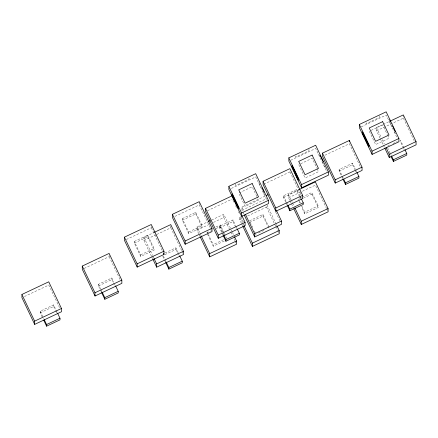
<?xml version="1.0" encoding="UTF-8"?>
<svg xmlns="http://www.w3.org/2000/svg" width="438" height="438" viewBox="0 0 438 438"><rect width="100%" height="100%" fill="white"/><g stroke="black" fill="none" stroke-linecap="round" stroke-linejoin="round"><path stroke-width="0.33" stroke-dasharray="2.19 1.64" d="M361.213 126.861L386.223 115.068L397.211 138.107M290.69 160.27L315.699 148.482L326.978 172.129M231.335 188.433L255.737 176.93L266.726 199.969M174.893 216.41L199.295 204.907L210.289 227.946M126.297 239.537L151.307 227.749L151.285 226.451M182.307 218.633L195.731 212.31L202.093 225.647L202.115 227.267L188.696 233.596L182.334 220.254L182.307 218.633L188.668 231.976L188.696 233.596M134.318 241.475L147.737 235.151L154.105 248.488L154.127 250.109L140.708 256.438L134.346 243.095L134.318 241.475L140.68 254.817L140.708 256.438M151.466 256.252L143.949 240.484L143.894 237.248L153.656 232.644M380.003 138.079L376.532 130.803L376.483 127.562L382.582 124.688M383.19 124.397L389.294 121.523M371.106 130.365L382.697 124.901L387.323 134.603M300.583 163.779L312.174 158.315L316.8 168.017M182.334 220.254L195.753 213.93L195.731 212.31M134.346 243.095L147.765 236.772L147.737 235.151M24.391 296.559L48.793 285.05L59.782 308.095M84.134 268.456L109.144 256.663L109.128 255.37M143.949 240.484L156.147 234.735M156.76 234.445L170.787 227.831L170.76 225.888M376.532 130.803L403.376 118.145L403.332 115.555M324.952 155.233L349.354 143.724L360.343 166.769M207.393 210.744L232.408 198.951M263.714 184.267L289.945 171.899L289.923 170.601M198.743 233.81L197.007 230.174L196.952 226.933L207.935 221.759M211.592 220.029L223.796 214.281L231.023 229.441M188.668 231.976L202.093 225.647M140.68 254.817L154.105 248.488M243.714 213.903L241.979 210.267L241.924 207.026L265.105 196.098M197.007 230.174L209.205 224.42M213.476 222.411L223.845 217.522L223.796 214.281M241.979 210.267L266.381 198.764M216.005 226.939L220.276 224.924L224.037 232.808M387.592 146.172L389.42 145.306M393.083 143.582L397.348 141.567M285.795 202.268L283.479 197.418L283.457 195.797L296.876 189.473L299.767 195.534M342.609 178.386L339.138 171.11L339.111 169.49L352.53 163.16L355.426 169.227M221.59 232.135L219.564 227.891L219.537 226.271L232.961 219.942L235.562 225.4M42.251 317.079L40.225 312.831L40.197 311.215L53.622 304.886L55.933 309.737M206.884 232.868L211.154 230.859M216.033 228.554L220.303 226.545L220.276 224.924M289.715 200.204L288.56 197.779L288.505 194.538L298.88 189.649M101.348 291.993L98.457 285.926L98.43 284.306L111.849 277.982L113.875 282.225M164.912 253.011L175.895 247.837L178.786 253.898M339.138 171.11L352.557 164.781L352.53 163.16M283.479 197.418L296.904 191.088L296.876 189.473M219.564 227.891L232.983 221.562L232.961 219.942M40.225 312.831L53.644 306.507L53.622 304.886M98.457 285.926L111.876 279.603L111.849 277.982M164.94 254.631L175.917 249.457L175.895 247.837M241.426 223.358L239.69 219.723L243.347 217.998M247.618 215.983L266.528 207.07L266.507 205.772M288.56 197.779L315.404 185.121L326.392 208.165M269.036 227.202L262.959 214.472L249.54 220.796L252.721 227.47M301.464 197.418L298.415 198.852L299.28 200.67M302.072 197.127L311.834 192.528L318.196 205.865L318.223 207.486L304.799 213.815L301.333 206.539M249.567 222.416L262.986 216.093L262.959 214.472M303.32 198.173L311.861 194.149L311.834 192.528M224.229 241.031L213.246 246.211L213.218 244.59L224.201 239.411M258.343 232.989L265.05 229.824M304.799 213.815L304.777 212.195L318.196 205.865M403.376 118.145L414.364 141.189M404.159 148.011L400.403 140.127L400.425 141.748L403.321 147.814M403.606 148.422L404.186 149.632M389.968 122.142L391.994 126.385M394.6 131.843L395.755 134.269M387.614 135.211L389.059 138.238L375.634 144.567L369.272 131.23M387.559 147.672L390.45 153.733M390.74 154.34L391.32 155.55M376.483 127.562L381.109 137.264M382.264 139.689L384.29 143.932M380.293 138.682L383.184 144.748M383.474 145.356L384.345 147.173M355.711 169.829L356.581 171.652M352.557 164.781L354.873 169.632M355.163 170.24L356.028 172.057M339.111 169.49L342.001 175.55M342.292 176.158L343.162 177.976M318.869 154.34L319.735 156.158M322.631 162.224L325.231 167.677M317.09 168.619L318.535 171.652L305.116 177.981L298.749 164.639M326.682 208.773L327.547 210.59M311.861 194.149L318.223 207.486M289.945 171.899L301.224 195.545M300.057 196.142L301.213 198.567M296.904 191.088L299.214 195.939M299.504 196.547L300.66 198.972M299.57 201.277L300.435 203.095M301.881 206.128L304.777 212.195M299.017 201.688L299.597 202.898M288.505 194.538L292.266 202.422M292.557 203.024L294.002 206.057M290.005 200.807L291.16 203.232M291.451 203.84L292.896 206.873M283.457 195.797L286.348 201.863M286.638 202.465L287.793 204.891M286.085 202.876L286.95 204.694M275.759 212.167L279.805 220.653M258.902 182.788L261.218 187.639M263.528 192.49L264.979 195.523M267.054 205.039L276.022 223.834M276.307 224.442L276.887 225.658M266.528 207.07L274.336 223.44M274.626 224.048L275.497 225.866M275.781 226.468L277.517 230.109M277.807 230.716L278.678 232.534M256.832 196.465L252.206 186.763L238.787 193.087L245.149 206.429L258.568 200.1L257.122 197.067M262.986 216.093L268.483 227.612M254.456 231.105L255.611 233.531M241.924 207.026L243.659 210.667M232.983 200.166L234.429 203.199M235.589 205.625L237.035 208.652M238.48 211.685L239.345 213.503M240.791 216.536L243.397 221.995M242.526 222.548L239.635 216.481L239.69 219.723M242.816 223.15L243.687 224.973M241.71 223.966L242.581 225.784M235.852 226.008L237.007 228.433M232.983 221.562L236.454 228.839M231.313 230.043L232.178 231.866M232.469 232.469L233.624 234.894M223.845 217.522L230.498 231.467M230.788 232.074L232.523 235.71M233.969 238.743L234.834 240.561M235.124 241.168L235.994 242.986M224.327 233.41L226.638 238.261M220.303 226.545L224.064 234.423M219.537 226.271L223.588 234.757M221.88 232.742L223.035 235.168M210.574 228.554L211.444 230.372M207.147 231.855L208.012 233.678M208.302 234.281L213.218 244.59M207.464 234.084L213.246 246.211M195.753 213.93L202.115 227.267M196.952 226.933L199.843 233M200.133 233.602L201.004 235.425M199.027 234.418L199.898 236.235M170.787 227.831L181.781 250.87M182.071 251.478L182.936 253.295M175.917 249.457L178.814 255.518M151.307 227.749L162.301 250.788M163.341 255.984L164.787 259.011M165.077 259.619L165.942 261.437M162.788 256.389L165.389 261.847M147.765 236.772L154.127 250.109M143.894 237.248L152.572 255.436M152.862 256.044L153.727 257.862M151.756 256.854L152.627 258.677M109.144 256.663L120.138 279.707M111.876 279.603L114.767 285.664M98.43 284.306L100.74 289.157M101.03 289.764L101.901 291.582M56.223 310.345L57.378 312.77M53.644 306.507L55.38 310.142M55.67 310.75L56.825 313.175M40.197 311.215L43.669 318.486M379.472 115.802L379.5 117.422L366.08 123.751L366.053 122.131M308.949 149.216L308.976 150.836L295.557 157.16L295.53 155.539M255.901 234.138L255.918 235.217M248.992 178.2L249.014 179.284L235.589 185.608L235.567 183.987M199.268 202.958L199.285 204.256"/><path stroke-width="0.66" d="M359.33 124.48L386.174 111.827L398.898 138.507L398.947 141.748L372.108 154.4L359.384 127.721L359.33 124.48L372.054 151.159L372.108 154.4M288.806 157.894L315.65 145.241L328.374 171.92L328.423 175.162L301.585 187.814L288.861 161.135L288.806 157.894L301.53 184.573L301.585 187.814M228.844 186.342L255.683 173.689L268.406 200.369L268.461 203.61L241.617 216.262L228.893 189.583L228.844 186.342L241.568 213.021L241.617 216.262M172.402 214.319L199.246 201.666L211.97 228.34L212.019 231.582L185.181 244.24L172.457 217.56L172.402 214.319L185.126 240.999L185.181 244.24M124.414 237.161L151.258 224.508L163.982 251.188L164.031 254.423L137.193 267.081L124.469 240.402L124.414 237.161L137.138 263.84L137.193 267.081M21.9 294.467L48.738 281.815L61.468 308.489L61.517 311.73L34.679 324.383L21.955 297.709L21.9 294.467L34.624 321.147L34.679 324.383M82.251 266.08L109.095 253.421L121.819 280.101L121.873 283.342L95.03 295.995L82.306 269.321L82.251 266.08L94.98 292.754L95.03 295.995M154.269 232.359L170.738 224.59L183.462 251.27L183.517 254.511L156.673 267.164L152.911 259.28M389.902 121.233L403.321 114.909L416.045 141.584L416.1 144.825L389.262 157.483L384.92 148.383M322.461 153.141L349.3 140.489L362.023 167.163L362.078 170.404L335.234 183.057L322.51 156.382L322.461 153.141L335.185 179.821L335.234 183.057M241.896 215.72L245.077 222.389L245.132 225.63L218.288 238.283L205.564 211.609L205.515 208.368L232.354 195.715M263.052 181.31L289.896 168.657L302.62 195.337L302.669 198.578L275.83 211.231L263.107 184.551L263.052 181.31L275.776 207.99L275.83 211.231M208.543 221.469L210.371 220.61M266.326 195.523L268.155 194.658M372.054 151.159L398.898 138.507M301.53 184.573L328.374 171.92M241.568 213.021L268.406 200.369M185.126 240.999L211.97 228.34M137.138 263.84L163.982 251.188M299.488 189.358L315.349 181.885L328.073 208.559L328.128 211.8L301.284 224.459L293.767 208.691M34.624 321.147L61.468 308.489M94.98 292.754L121.819 280.101M156.673 267.164L156.623 263.922L183.462 251.27M389.262 157.483L389.207 154.242L416.045 141.584M335.185 179.821L362.023 167.163M218.288 238.283L218.239 235.047L245.077 222.389M275.776 207.99L302.62 195.337M406.765 153.47L406.787 155.09L393.368 161.414L393.34 159.793L406.765 153.47L405.03 149.829M303.238 202.81L303.266 204.431L289.841 210.755L289.819 209.14L303.238 202.81L301.503 199.17M358.897 176.503L358.919 178.124L345.5 184.447L345.472 182.827L358.897 176.503L356.871 172.254M239.323 233.279L239.345 234.899L225.926 241.228L225.899 239.608L239.323 233.279L237.297 229.036M59.984 318.223L60.006 319.844L46.587 326.173L46.559 324.553L59.984 318.223L57.668 313.373M118.211 291.319L118.238 292.94L104.819 299.269L104.791 297.648L118.211 291.319L115.61 285.861M182.257 261.174L182.285 262.795L168.86 269.124L168.838 267.503L182.257 261.174L179.651 255.715M236.52 240.96L236.569 244.201L209.731 256.854L209.676 253.613L236.52 240.96L234.494 236.712M281.492 221.053L281.541 224.289L254.702 236.947L254.648 233.706L281.492 221.053L276.575 210.744M279.203 230.508L279.252 233.744L252.414 246.402L252.359 243.161L279.203 230.508L277.177 226.26M301.284 224.459L301.235 221.217L328.073 208.559M389.656 119.913L390.231 121.129M392.547 125.98L395.147 131.433M391.605 156.158L393.34 159.793M391.057 156.563L393.368 161.414M386.026 147.568L389.207 154.242M343.737 179.191L345.472 182.827M342.899 178.989L345.5 184.447M320.287 155.753L323.178 161.814M294.873 207.875L301.235 221.217M288.084 205.499L289.819 209.14M287.531 205.909L289.841 210.755M262.061 187.836L264.081 192.079M245.395 214.302L254.648 233.706M244.289 215.118L254.702 236.947M243.971 225.575L252.359 243.161M242.871 226.391L252.414 246.402M223.878 235.365L225.899 239.608M223.035 235.168L225.926 241.228M205.515 208.368L218.239 235.047M201.288 236.027L209.676 253.613M200.188 236.843L209.731 256.854M163.456 253.213L164.031 254.423M166.232 262.044L168.838 267.503M165.679 262.45L168.86 269.124M154.017 258.469L156.623 263.922M102.191 292.19L104.791 297.648M101.638 292.595L104.819 299.269M44.249 319.702L46.559 324.553M43.696 320.107L46.587 326.173M349.3 140.489L349.321 141.781M382.642 121.66L369.223 127.989L375.585 141.326L389.004 135.003L382.642 121.66M312.119 155.074L298.7 161.403L305.062 174.74L318.481 168.411L312.119 155.074M252.157 183.522L238.732 189.851L245.094 203.188L258.519 196.859L252.157 183.522M368.889 145.301L362.527 131.964L362.549 133.585L368.911 146.922L368.889 145.301M298.366 178.715L292.004 165.372L292.026 166.993L298.393 180.336L298.366 178.715M238.398 207.163L232.036 193.82L232.063 195.441L238.425 208.784L238.398 207.163"/></g></svg>
